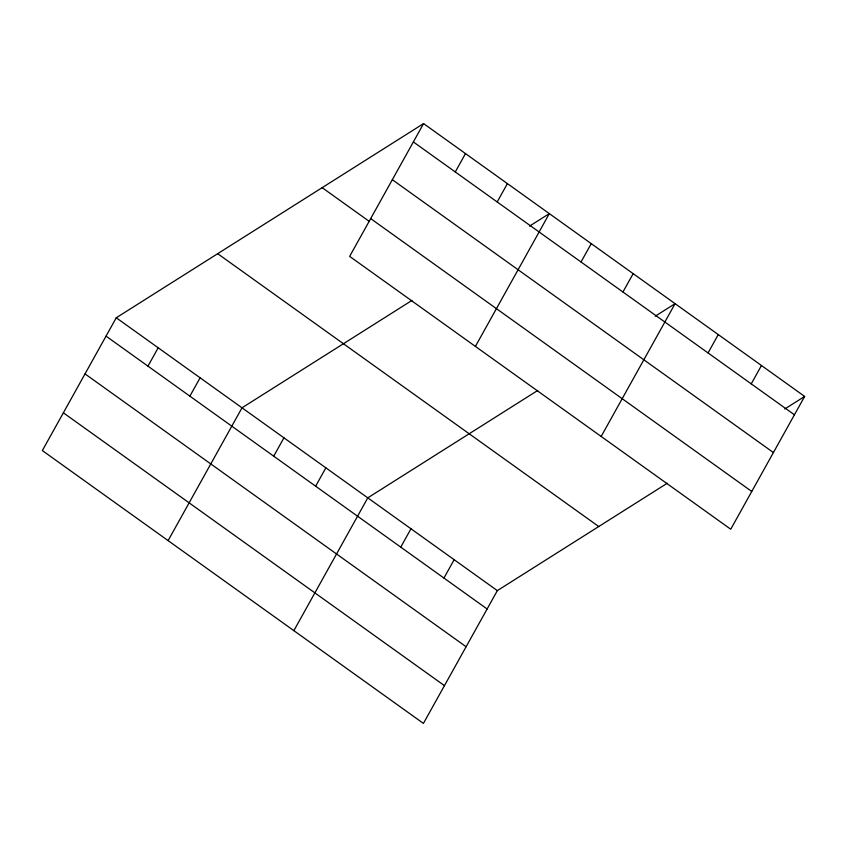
<?xml version="1.0" encoding="UTF-8"?>
<svg xmlns="http://www.w3.org/2000/svg" width="847" height="847" viewBox="0 0 847 847"><rect width="100%" height="100%" fill="white"/><g stroke="black" fill="none" stroke-linecap="round" stroke-linejoin="round"><path stroke-width="1.27" d="M423.574 123.588L349.652 256.376L730.739 529.227L804.65 396.428L423.574 123.588L116.261 317.773L42.35 450.572L423.426 723.412L497.348 590.624L667.32 483.203M147.971 366.137L158.188 347.789M189.887 396.152L200.104 377.804M168.108 540.608L242.02 407.809L412.002 300.399M273.719 456.184L283.936 437.825M455.273 171.952L465.49 153.593M315.645 486.189L325.862 467.84M497.189 201.967L507.406 183.608M293.867 630.644L367.778 497.856L537.76 390.435M475.411 346.423L549.322 213.624L529.481 226.16M400.747 547.13L410.964 528.772M581.031 261.988L591.248 243.64M443.944 578.046L454.151 559.698M622.947 292.003L633.164 273.645M601.169 436.459L675.08 303.66L655.239 316.196M708.06 352.934L718.267 334.586M751.247 383.86L761.464 365.502M784.809 408.963L804.65 396.428M413.357 141.936L794.433 414.786M392.33 179.702L773.417 452.552M370.679 218.611L751.755 491.461M322.156 187.663L369.451 221.522M217.679 253.687L598.755 526.538M116.261 317.773L497.348 590.624M106.044 336.132L487.131 608.972M85.028 373.898L466.104 646.737M63.366 412.807L444.453 685.647"/></g></svg>
